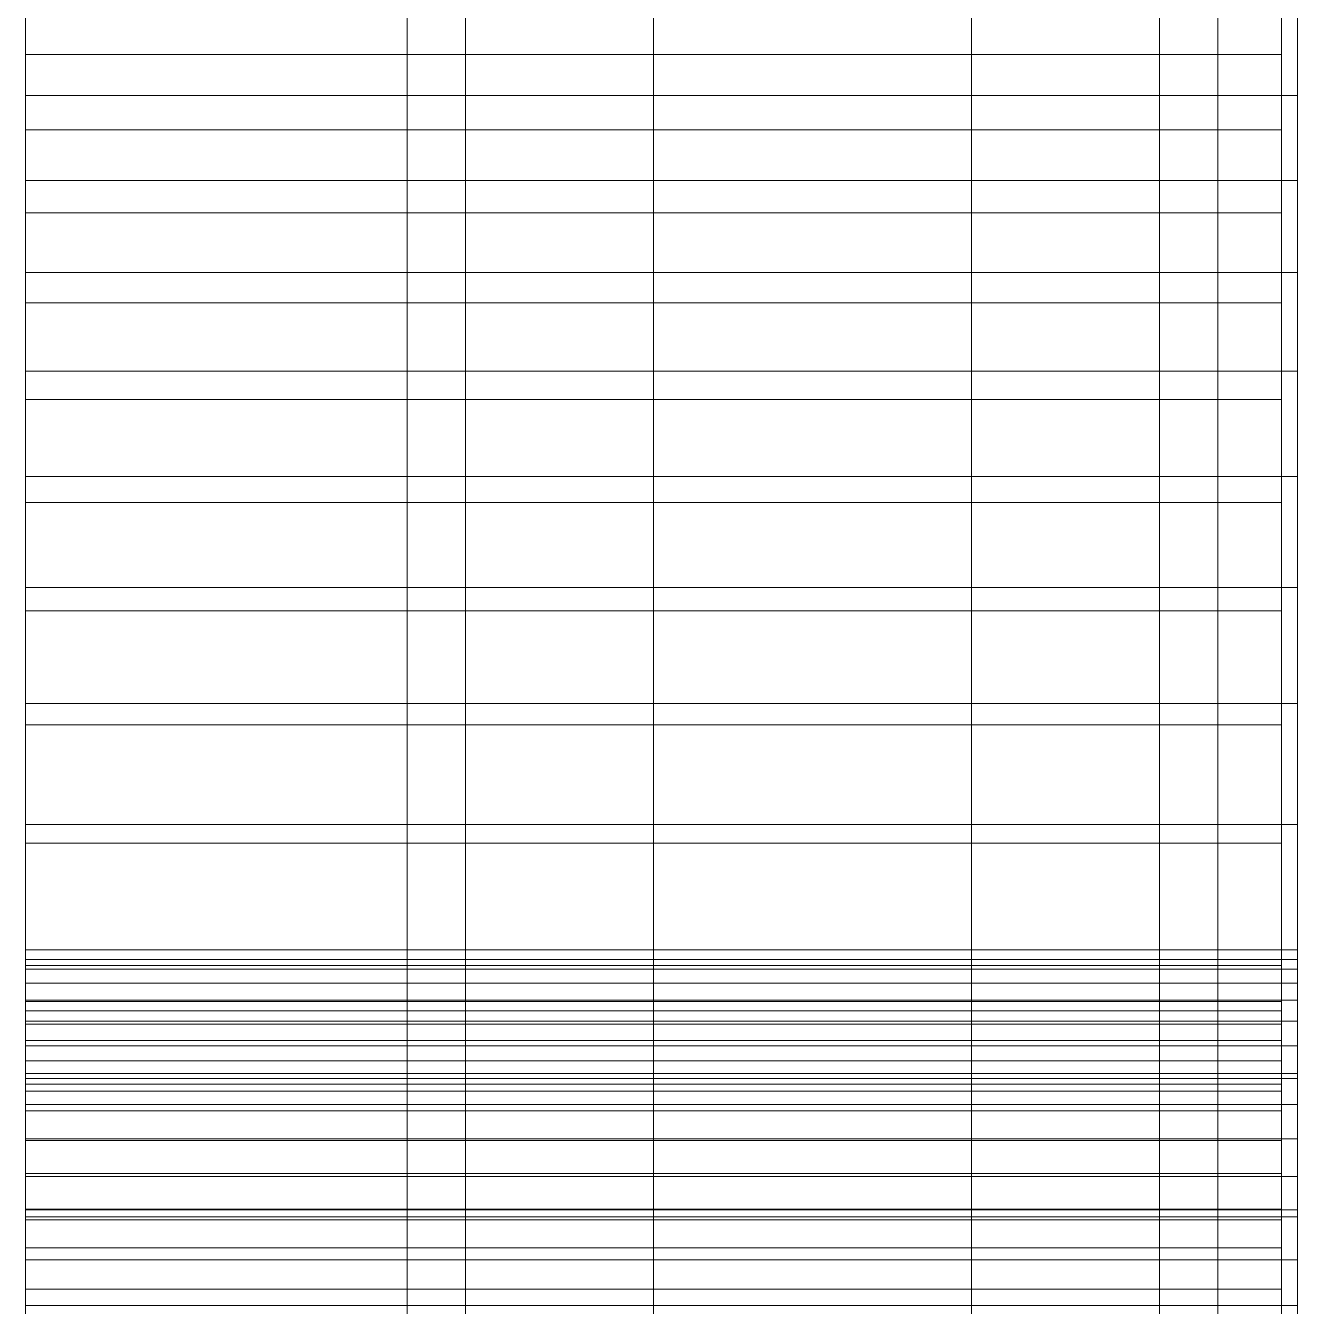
# Model space of a CAD drawing. Header units: millimetres. Extents: x -191664 to 191490, y -197311 to 10263.
# Drawn here: x -1970 to -1730, y -30260.5 to -30018.8 of the extents above; entities that cross this region are included whole.
import ezdxf

# ---------------------------------------------------------------- set-up
doc = ezdxf.new("R2010")
doc.units = ezdxf.units.MM
doc.layers.add('frontal_briquetadora', color=7, linetype='Continuous', lineweight=0)
doc.layers.add('frontal_tolva', color=7, linetype='Continuous', lineweight=0)

msp = doc.modelspace()

# ---------------------------------------------------------------- linework, layer by layer
at = {"layer": 'frontal_briquetadora', "color": 9, "true_color": 0xb9c3c2}
for p, q in [((-1970, -30195.05), (-1970, -29963.22)), ((-1730, -30195.05), (-1730, -29963.22)), ((-1970, -30202.98), (-1970, -29971.15)), ((-1733, -30202.98), (-1733, -29971.15)), ((-1970, -30011.49), (-1970, -30024.25)), ((-1733, -30011.49), (-1733, -30024.25)), ((-1970, -30017.49), (-1970, -30032.04)), ((-1730, -30017.49), (-1730, -30032.04)), ((-1970, -30024.25), (-1970, -30038.49)), ((-1970, -30024.25), (-1733, -30024.25)), ((-1733, -30024.25), (-1733, -30038.49)), ((-1970, -30032.04), (-1970, -30048.04)), ((-1970, -30032.04), (-1730, -30032.04)), ((-1730, -30032.04), (-1730, -30048.04)), ((-1970, -30038.49), (-1970, -30054.14)), ((-1970, -30038.49), (-1733, -30038.49)), ((-1733, -30038.49), (-1733, -30054.14)), ((-1970, -30048.04), (-1970, -30065.41)), ((-1970, -30048.04), (-1730, -30048.04)), ((-1730, -30048.04), (-1730, -30065.41)), ((-1970, -30054.14), (-1970, -30071.13)), ((-1970, -30054.14), (-1733, -30054.14)), ((-1733, -30054.14), (-1733, -30071.13)), ((-1970, -30065.41), (-1970, -30084.06)), ((-1970, -30065.41), (-1730, -30065.41)), ((-1730, -30065.41), (-1730, -30084.06)), ((-1970, -30071.13), (-1970, -30089.38)), ((-1970, -30071.13), (-1733, -30071.13)), ((-1733, -30071.13), (-1733, -30089.38)), ((-1970, -30084.06), (-1970, -30103.91)), ((-1970, -30084.06), (-1730, -30084.06)), ((-1730, -30084.06), (-1730, -30103.91)), ((-1970, -30089.38), (-1970, -30108.8)), ((-1970, -30089.38), (-1733, -30089.38)), ((-1733, -30089.38), (-1733, -30108.8)), ((-1970, -30103.91), (-1970, -30124.85)), ((-1970, -30103.91), (-1730, -30103.91)), ((-1730, -30103.91), (-1730, -30124.85)), ((-1970, -30108.8), (-1970, -30129.29)), ((-1970, -30108.8), (-1733, -30108.8)), ((-1733, -30108.8), (-1733, -30129.29)), ((-1970, -30124.85), (-1970, -30146.79)), ((-1970, -30124.85), (-1730, -30124.85)), ((-1730, -30124.85), (-1730, -30146.79)), ((-1970, -30129.29), (-1970, -30150.76)), ((-1970, -30129.29), (-1733, -30129.29)), ((-1733, -30129.29), (-1733, -30150.76)), ((-1970, -30146.79), (-1970, -30169.62)), ((-1970, -30146.79), (-1730, -30146.79)), ((-1730, -30146.79), (-1730, -30169.62)), ((-1970, -30150.76), (-1970, -30173.09)), ((-1970, -30150.76), (-1733, -30150.76)), ((-1733, -30150.76), (-1733, -30173.09)), ((-1970, -30169.62), (-1970, -30193.23)), ((-1970, -30169.62), (-1730, -30169.62)), ((-1730, -30169.62), (-1730, -30193.23)), ((-1970, -30173.09), (-1970, -30196.19)), ((-1970, -30173.09), (-1733, -30173.09)), ((-1733, -30173.09), (-1733, -30196.19)), ((-1970, -30193.23), (-1970, -30217.51)), ((-1970, -30193.23), (-1730, -30193.23)), ((-1970, -30196.93), (-1970, -30195.05)), ((-1970, -30195.05), (-1730, -30195.05)), ((-1730, -30193.23), (-1730, -30217.51)), ((-1730, -30196.93), (-1730, -30195.05)), ((-1970, -30196.19), (-1970, -30219.94)), ((-1970, -30196.19), (-1733, -30196.19)), ((-1970, -30199.52), (-1970, -30196.93)), ((-1970, -30196.93), (-1730, -30196.93)), ((-1733, -30196.19), (-1733, -30219.94)), ((-1730, -30199.52), (-1730, -30196.93)), ((-1970, -30202.78), (-1970, -30199.52)), ((-1970, -30199.52), (-1730, -30199.52)), ((-1730, -30202.78), (-1730, -30199.52)), ((-1970, -30206.73), (-1970, -30202.78)), ((-1970, -30202.78), (-1730, -30202.78)), ((-1970, -30204.79), (-1970, -30202.98)), ((-1970, -30202.98), (-1733, -30202.98)), ((-1970, -30207.26), (-1970, -30204.79)), ((-1970, -30204.79), (-1733, -30204.79)), ((-1733, -30204.79), (-1733, -30202.98)), ((-1733, -30207.26), (-1733, -30204.79)), ((-1730, -30206.73), (-1730, -30202.78)), ((-1970, -30211.34), (-1970, -30206.73)), ((-1970, -30206.73), (-1730, -30206.73)), ((-1970, -30210.39), (-1970, -30207.26)), ((-1970, -30207.26), (-1733, -30207.26)), ((-1733, -30210.39), (-1733, -30207.26)), ((-1730, -30211.34), (-1730, -30206.73)), ((-1970, -30214.17), (-1970, -30210.39)), ((-1970, -30210.39), (-1733, -30210.39)), ((-1970, -30216.59), (-1970, -30211.34)), ((-1970, -30211.34), (-1730, -30211.34)), ((-1733, -30214.17), (-1733, -30210.39)), ((-1730, -30216.59), (-1730, -30211.34)), ((-1970, -30218.58), (-1970, -30214.17)), ((-1970, -30214.17), (-1733, -30214.17)), ((-1733, -30218.58), (-1733, -30214.17)), ((-1970, -30222.47), (-1970, -30216.59)), ((-1970, -30216.59), (-1730, -30216.59)), ((-1730, -30222.47), (-1730, -30216.59)), ((-1970, -30217.51), (-1970, -30242.32)), ((-1970, -30217.51), (-1730, -30217.51)), ((-1970, -30223.61), (-1970, -30218.58)), ((-1970, -30218.58), (-1733, -30218.58)), ((-1733, -30223.61), (-1733, -30218.58)), ((-1730, -30217.51), (-1730, -30242.32)), ((-1970, -30219.94), (-1970, -30244.22)), ((-1970, -30219.94), (-1733, -30219.94)), ((-1733, -30219.94), (-1733, -30244.22)), ((-1970, -30228.94), (-1970, -30222.47)), ((-1970, -30222.47), (-1730, -30222.47)), ((-1970, -30229.24), (-1970, -30223.61)), ((-1970, -30223.61), (-1733, -30223.61)), ((-1733, -30229.24), (-1733, -30223.61)), ((-1730, -30228.94), (-1730, -30222.47)), ((-1970, -30236), (-1970, -30228.94)), ((-1970, -30228.94), (-1730, -30228.94)), ((-1730, -30236), (-1730, -30228.94)), ((-1970, -30235.45), (-1970, -30229.24)), ((-1970, -30229.24), (-1733, -30229.24)), ((-1733, -30235.45), (-1733, -30229.24)), ((-1970, -30242.21), (-1970, -30235.45)), ((-1970, -30235.45), (-1733, -30235.45)), ((-1970, -30243.61), (-1970, -30236)), ((-1970, -30236), (-1730, -30236)), ((-1733, -30242.21), (-1733, -30235.45)), ((-1730, -30243.61), (-1730, -30236)), ((-1970, -30249.5), (-1970, -30242.21)), ((-1970, -30242.21), (-1733, -30242.21)), ((-1970, -30242.32), (-1970, -30267.57)), ((-1970, -30242.32), (-1730, -30242.32)), ((-1970, -30251.74), (-1970, -30243.61)), ((-1970, -30243.61), (-1730, -30243.61)), ((-1733, -30249.5), (-1733, -30242.21)), ((-1730, -30242.32), (-1730, -30267.57)), ((-1730, -30251.74), (-1730, -30243.61)), ((-1970, -30244.22), (-1970, -30268.92)), ((-1970, -30244.22), (-1733, -30244.22)), ((-1733, -30244.22), (-1733, -30268.92)), ((-1970, -30257.29), (-1970, -30249.5)), ((-1970, -30249.5), (-1733, -30249.5)), ((-1733, -30257.29), (-1733, -30249.5)), ((-1970, -30260.37), (-1970, -30251.74)), ((-1970, -30251.74), (-1730, -30251.74)), ((-1730, -30260.37), (-1730, -30251.74)), ((-1970, -30265.55), (-1970, -30257.29)), ((-1970, -30257.29), (-1733, -30257.29)), ((-1733, -30265.55), (-1733, -30257.29)), ((-1970, -30269.46), (-1970, -30260.37)), ((-1970, -30260.37), (-1730, -30260.37)), ((-1730, -30269.46), (-1730, -30260.37))]:
    msp.add_line(p, q, dxfattribs=at)
at = {"layer": 'frontal_tolva', "color": 156, "true_color": 0x164b78}
for p, q in [((-1898, -31980), (-1898, -28700)), ((-1887, -31980), (-1887, -28700)), ((-1756, -31980), (-1756, -28700)), ((-1745, -31980), (-1745, -28700)), ((-1851.5, -30332.81), (-1851.5, -28835.81)), ((-1791.5, -28835.81), (-1791.5, -30332.81)), ((-1851.5, -28870.19), (-1851.5, -30367.19)), ((-1791.5, -30367.19), (-1791.5, -28870.19))]:
    msp.add_line(p, q, dxfattribs=at)

doc.saveas('drawing.dxf')
